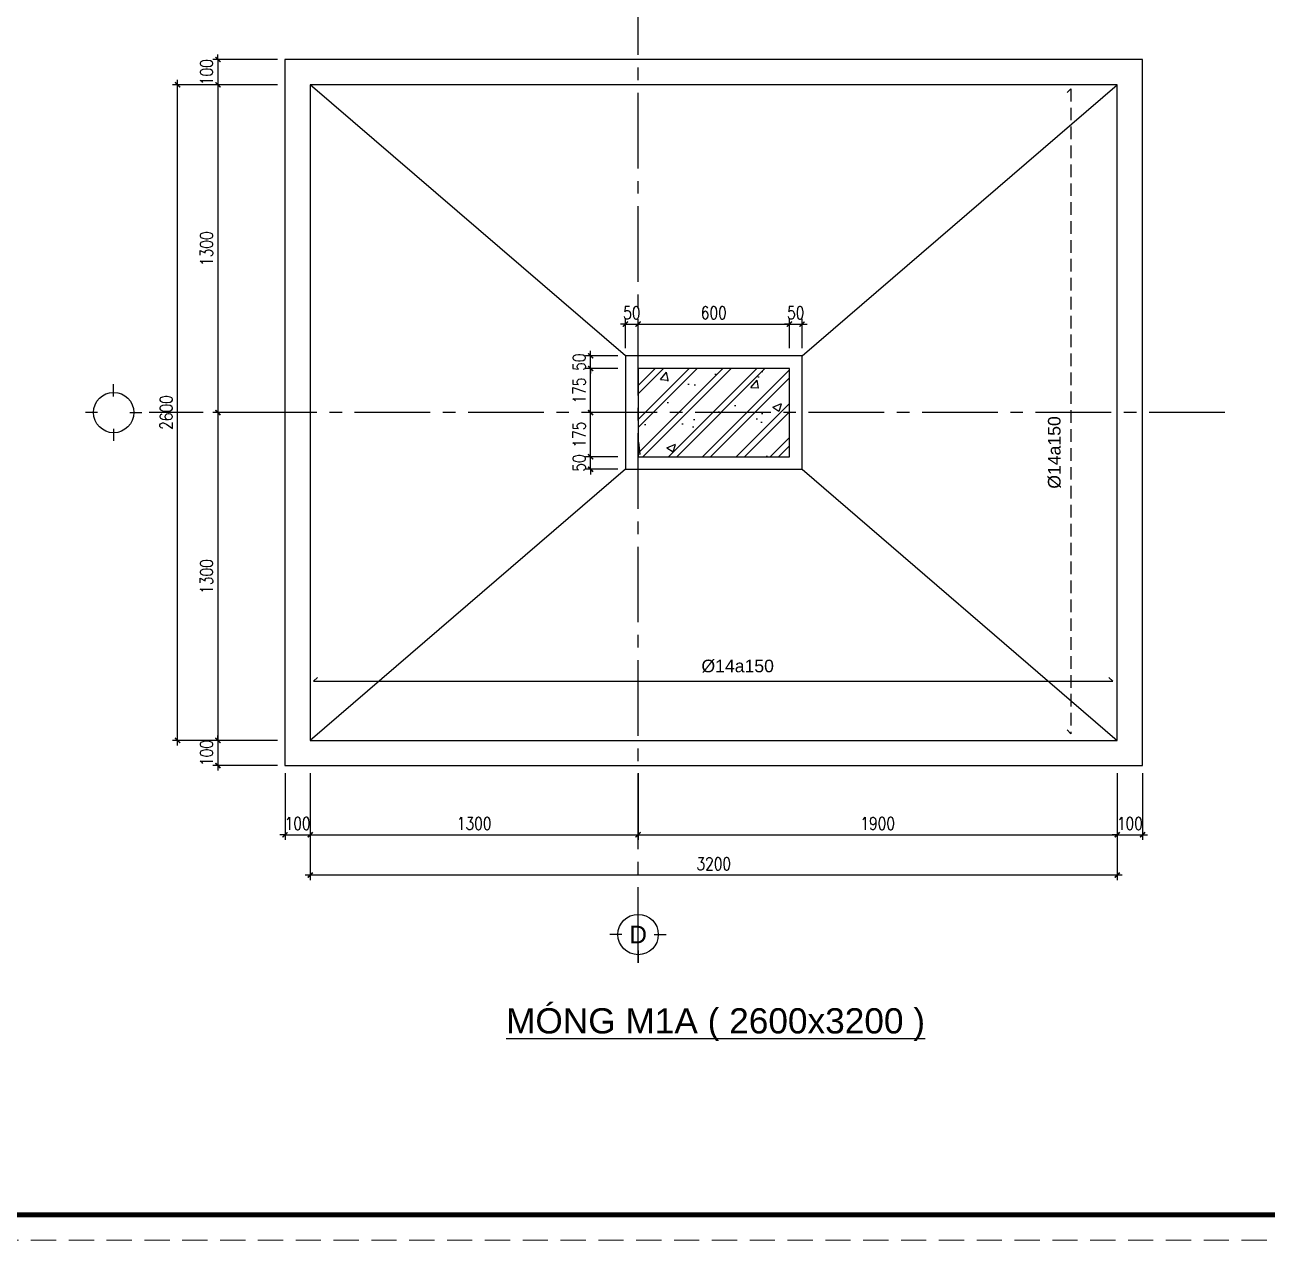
# Model space of a CAD drawing. Header units: inches. Extents: x 651127 to 1529722, y 768575 to 1021311.
# Drawn here: x 1114916 to 1139545, y 831541 to 855638 of the extents above; entities that cross this region are included whole.
import ezdxf
from ezdxf.enums import TextEntityAlignment as Align

# ---------------------------------------------------------------- set-up
doc = ezdxf.new("R2010")
doc.units = ezdxf.units.IN
doc.header["$LTSCALE"] = 1000
doc.header["$MEASUREMENT"] = 0
doc.linetypes.add('CENTER2', pattern=[1.125, 0.75, -0.125, 0.125, -0.125])
doc.linetypes.add('HIDDEN', pattern=[0.375, 0.25, -0.125])
doc.layers.get('DEFPOINTS').update_dxf_attribs({"color": 8, "lineweight": 9})
for name, color, linetype in [('DWGshare.com_1', 7, 'Continuous'), ('DWGshare.com_10', 7, 'Continuous'), ('DWGshare.com_11', 143, 'Continuous'), ('DWGshare.com_2', 147, 'Continuous'), ('DWGshare.com_3', 7, 'Continuous'), ('DWGshare.com_4', 8, 'CENTER2'), ('DWGshare.com_6', 40, 'Continuous'), ('DWGshare.com_9', 8, 'Continuous')]:
    doc.layers.add(name, color=color, linetype=linetype)
doc.styles.add('DWGshare.com_2', font='VHELVEB.TTF')
doc.styles.add('DWGshare.com_3', font='VHELVEB.TTF')
doc.styles.add('DWGshare.com_4', font='romans.shx', dxfattribs={"width": 0.8})
doc.styles.add('DWGshare.com_6', font='VHELVEN.TTF')
doc.dimstyles.new('DWGshare.com_3', dxfattribs={"dimscale": 100, "dimtxt": 2.5, "dimasz": 1, "dimexe": 1, "dimexo": 1.5, "dimgap": 1, "dimtad": 1, "dimdec": 0, "dimlfac": 0.2, "dimzin": 0, "dimdsep": 46, "dimtxsty": 'DWGshare.com_4', "dimblk": 'DWGshare.com_1', "dimcen": 1.5, "dimdle": 1, "dimclrd": 256, "dimclre": 256, "dimclrt": 7, "dimadec": 0, "dimazin": 0, "dimtfac": 1, "dimtdec": 0, "dimtix": 1, "dimtmove": 2, "dimatfit": 3, "dimfxl": 1, "dimtolj": 1, "dimtzin": 0, "dimarcsym": 0})

# ---------------------------------------------------------------- blocks, each defined once
blk = doc.blocks.new('DWGshare.com_1')
at = {"color": 0, "linetype": 'ByBlock', "const_width": 0.3}
blk.add_lwpolyline([(-0.5, -0.5), (0.5, 0.5)], dxfattribs=at)
blk = doc.blocks.new('*D542')
at = {"layer": 'DEFPOINTS', "color": 0, "transparency": 16777216}
for p in [(1120074, 854950), (1118745, 854450), (1120074, 854450)]:
    blk.add_point(p, dxfattribs=at)
at = {"layer": 'DWGshare.com_2', "lineweight": -2, "transparency": 16777216}
for p, q in [((1119924, 854950), (1118645, 854950)), ((1118745, 854950), (1118745, 855050)), ((1118745, 854950), (1118745, 854450)), ((1119924, 854450), (1118645, 854450)), ((1118745, 854450), (1118745, 854350))]:
    blk.add_line(p, q, dxfattribs=at)
at = {"layer": 'DWGshare.com_2', "lineweight": -2, "transparency": 16777216, "xscale": 100, "yscale": 100, "zscale": 100}
for p, rotation in [((1118745, 854950), 270), ((1118745, 854450), 90)]:
    blk.add_blockref('DWGshare.com_1', p, dxfattribs=dict(at, rotation=rotation))
at = {"layer": 'DWGshare.com_2', "color": 7, "transparency": 16777216, "insert": (1118520, 854700), "char_height": 250, "attachment_point": 5, "rotation": 90, "style": 'DWGshare.com_4'}
blk.add_mtext('\\A1;100', dxfattribs=at)
blk = doc.blocks.new('*D543')
at = {"layer": 'DEFPOINTS', "color": 0, "transparency": 16777216}
for p in [(1120074, 854450), (1118745, 847950), (1120074, 847950)]:
    blk.add_point(p, dxfattribs=at)
at = {"layer": 'DWGshare.com_2', "lineweight": -2, "transparency": 16777216}
for p, q in [((1119924, 854450), (1118645, 854450)), ((1118745, 854550), (1118745, 847850)), ((1119924, 847950), (1118645, 847950))]:
    blk.add_line(p, q, dxfattribs=at)
at = {"layer": 'DWGshare.com_2', "lineweight": -2, "transparency": 16777216, "xscale": 100, "yscale": 100, "zscale": 100}
for p, rotation in [((1118745, 854450), 90), ((1118745, 847950), 270)]:
    blk.add_blockref('DWGshare.com_1', p, dxfattribs=dict(at, rotation=rotation))
at = {"layer": 'DWGshare.com_2', "color": 7, "transparency": 16777216, "insert": (1118520, 851200), "char_height": 250, "attachment_point": 5, "rotation": 90, "style": 'DWGshare.com_4'}
blk.add_mtext('\\A1;1300', dxfattribs=at)
blk = doc.blocks.new('*D544')
at = {"layer": 'DEFPOINTS', "color": 0, "transparency": 16777216}
for p in [(1120074, 847950), (1118745, 841450), (1120074, 841450)]:
    blk.add_point(p, dxfattribs=at)
at = {"layer": 'DWGshare.com_2', "lineweight": -2, "transparency": 16777216}
for p, q in [((1118745, 848050), (1118745, 841350)), ((1119924, 847950), (1118645, 847950)), ((1119924, 841450), (1118645, 841450))]:
    blk.add_line(p, q, dxfattribs=at)
at = {"layer": 'DWGshare.com_2', "lineweight": -2, "transparency": 16777216, "xscale": 100, "yscale": 100, "zscale": 100}
for p, rotation in [((1118745, 847950), 90), ((1118745, 841450), 270)]:
    blk.add_blockref('DWGshare.com_1', p, dxfattribs=dict(at, rotation=rotation))
at = {"layer": 'DWGshare.com_2', "color": 7, "transparency": 16777216, "insert": (1118520, 844700), "char_height": 250, "attachment_point": 5, "rotation": 90, "style": 'DWGshare.com_4'}
blk.add_mtext('\\A1;1300', dxfattribs=at)
blk = doc.blocks.new('*D545')
at = {"layer": 'DEFPOINTS', "color": 0, "transparency": 16777216}
for p in [(1120074, 841450), (1118745, 840950), (1120074, 840950)]:
    blk.add_point(p, dxfattribs=at)
at = {"layer": 'DWGshare.com_2', "lineweight": -2, "transparency": 16777216}
for p, q in [((1119924, 841450), (1118645, 841450)), ((1118745, 841450), (1118745, 841550)), ((1118745, 841450), (1118745, 840950)), ((1119924, 840950), (1118645, 840950)), ((1118745, 840950), (1118745, 840850))]:
    blk.add_line(p, q, dxfattribs=at)
at = {"layer": 'DWGshare.com_2', "lineweight": -2, "transparency": 16777216, "xscale": 100, "yscale": 100, "zscale": 100}
for p, rotation in [((1118745, 841450), 270), ((1118745, 840950), 90)]:
    blk.add_blockref('DWGshare.com_1', p, dxfattribs=dict(at, rotation=rotation))
at = {"layer": 'DWGshare.com_2', "color": 7, "transparency": 16777216, "insert": (1118520, 841200), "char_height": 250, "attachment_point": 5, "rotation": 90, "style": 'DWGshare.com_4'}
blk.add_mtext('\\A1;100', dxfattribs=at)
blk = doc.blocks.new('*D546')
at = {"layer": 'DEFPOINTS', "color": 0, "transparency": 16777216}
for p in [(1117945, 854450), (1119924, 854450), (1120074, 841450)]:
    blk.add_point(p, dxfattribs=at)
at = {"layer": 'DWGshare.com_2', "lineweight": -2, "transparency": 16777216}
for p, q in [((1119774, 854450), (1117845, 854450)), ((1117945, 841350), (1117945, 854550)), ((1119924, 841450), (1117845, 841450))]:
    blk.add_line(p, q, dxfattribs=at)
at = {"layer": 'DWGshare.com_2', "lineweight": -2, "transparency": 16777216, "xscale": 100, "yscale": 100, "zscale": 100}
for p, rotation in [((1117945, 854450), 90), ((1117945, 841450), 270)]:
    blk.add_blockref('DWGshare.com_1', p, dxfattribs=dict(at, rotation=rotation))
at = {"layer": 'DWGshare.com_2', "color": 7, "transparency": 16777216, "insert": (1117720, 847950), "char_height": 250, "attachment_point": 5, "rotation": 90, "style": 'DWGshare.com_4'}
blk.add_mtext('\\A1;2600', dxfattribs=at)
blk = doc.blocks.new('*D547')
at = {"layer": 'DEFPOINTS', "color": 0, "transparency": 16777216}
for p in [(1120074, 840950), (1120574, 840950), (1120574, 839579)]:
    blk.add_point(p, dxfattribs=at)
at = {"layer": 'DWGshare.com_2', "lineweight": -2, "transparency": 16777216}
for p, q in [((1120074, 840800), (1120074, 839479)), ((1120574, 840800), (1120574, 839479)), ((1120074, 839579), (1119974, 839579)), ((1120074, 839579), (1120574, 839579)), ((1120574, 839579), (1120674, 839579))]:
    blk.add_line(p, q, dxfattribs=at)
at = {"layer": 'DWGshare.com_2', "lineweight": -2, "transparency": 16777216, "xscale": 100, "yscale": 100, "zscale": 100}
blk.add_blockref('DWGshare.com_1', (1120074, 839579), dxfattribs=at)
at = {"layer": 'DWGshare.com_2', "lineweight": -2, "transparency": 16777216, "xscale": 100, "yscale": 100, "zscale": 100, "rotation": 180}
blk.add_blockref('DWGshare.com_1', (1120574, 839579), dxfattribs=at)
at = {"layer": 'DWGshare.com_2', "color": 7, "transparency": 16777216, "insert": (1120324, 839804), "char_height": 250, "attachment_point": 5, "style": 'DWGshare.com_4'}
blk.add_mtext('\\A1;100', dxfattribs=at)
blk = doc.blocks.new('*D548')
at = {"layer": 'DEFPOINTS', "color": 0, "transparency": 16777216}
for p in [(1120574, 840950), (1127074, 840950), (1127074, 839579)]:
    blk.add_point(p, dxfattribs=at)
at = {"layer": 'DWGshare.com_2', "lineweight": -2, "transparency": 16777216}
for p, q in [((1120574, 840800), (1120574, 839479)), ((1127074, 840800), (1127074, 839479)), ((1120474, 839579), (1127174, 839579))]:
    blk.add_line(p, q, dxfattribs=at)
at = {"layer": 'DWGshare.com_2', "lineweight": -2, "transparency": 16777216, "xscale": 100, "yscale": 100, "zscale": 100, "rotation": 180}
blk.add_blockref('DWGshare.com_1', (1120574, 839579), dxfattribs=at)
at = {"layer": 'DWGshare.com_2', "lineweight": -2, "transparency": 16777216, "xscale": 100, "yscale": 100, "zscale": 100}
blk.add_blockref('DWGshare.com_1', (1127074, 839579), dxfattribs=at)
at = {"layer": 'DWGshare.com_2', "color": 7, "transparency": 16777216, "insert": (1123824, 839804), "char_height": 250, "attachment_point": 5, "style": 'DWGshare.com_4'}
blk.add_mtext('\\A1;1300', dxfattribs=at)
blk = doc.blocks.new('*D549')
at = {"layer": 'DEFPOINTS', "color": 0, "transparency": 16777216}
for p in [(1127074, 840950), (1136574, 840950), (1136574, 839579)]:
    blk.add_point(p, dxfattribs=at)
at = {"layer": 'DWGshare.com_2', "lineweight": -2, "transparency": 16777216}
for p, q in [((1127074, 840800), (1127074, 839479)), ((1136574, 840800), (1136574, 839479)), ((1126974, 839579), (1136674, 839579))]:
    blk.add_line(p, q, dxfattribs=at)
at = {"layer": 'DWGshare.com_2', "lineweight": -2, "transparency": 16777216, "xscale": 100, "yscale": 100, "zscale": 100, "rotation": 180}
blk.add_blockref('DWGshare.com_1', (1127074, 839579), dxfattribs=at)
at = {"layer": 'DWGshare.com_2', "lineweight": -2, "transparency": 16777216, "xscale": 100, "yscale": 100, "zscale": 100}
blk.add_blockref('DWGshare.com_1', (1136574, 839579), dxfattribs=at)
at = {"layer": 'DWGshare.com_2', "color": 7, "transparency": 16777216, "insert": (1131824, 839804), "char_height": 250, "attachment_point": 5, "style": 'DWGshare.com_4'}
blk.add_mtext('\\A1;1900', dxfattribs=at)
blk = doc.blocks.new('*D550')
at = {"layer": 'DEFPOINTS', "color": 0, "transparency": 16777216}
for p in [(1136574, 840950), (1137074, 840950), (1137074, 839579)]:
    blk.add_point(p, dxfattribs=at)
at = {"layer": 'DWGshare.com_2', "lineweight": -2, "transparency": 16777216}
for p, q in [((1136574, 840800), (1136574, 839479)), ((1137074, 840800), (1137074, 839479)), ((1136574, 839579), (1136474, 839579)), ((1136574, 839579), (1137074, 839579)), ((1137074, 839579), (1137174, 839579))]:
    blk.add_line(p, q, dxfattribs=at)
at = {"layer": 'DWGshare.com_2', "lineweight": -2, "transparency": 16777216, "xscale": 100, "yscale": 100, "zscale": 100}
blk.add_blockref('DWGshare.com_1', (1136574, 839579), dxfattribs=at)
at = {"layer": 'DWGshare.com_2', "lineweight": -2, "transparency": 16777216, "xscale": 100, "yscale": 100, "zscale": 100, "rotation": 180}
blk.add_blockref('DWGshare.com_1', (1137074, 839579), dxfattribs=at)
at = {"layer": 'DWGshare.com_2', "color": 7, "transparency": 16777216, "insert": (1136824, 839804), "char_height": 250, "attachment_point": 5, "style": 'DWGshare.com_4'}
blk.add_mtext('\\A1;100', dxfattribs=at)
blk = doc.blocks.new('*D551')
at = {"layer": 'DEFPOINTS', "color": 0, "transparency": 16777216}
for p in [(1136574, 840950), (1120574, 840800), (1120574, 838779)]:
    blk.add_point(p, dxfattribs=at)
at = {"layer": 'DWGshare.com_2', "lineweight": -2, "transparency": 16777216}
for p, q in [((1120574, 840650), (1120574, 838679)), ((1136574, 840800), (1136574, 838679)), ((1136674, 838779), (1120474, 838779))]:
    blk.add_line(p, q, dxfattribs=at)
at = {"layer": 'DWGshare.com_2', "lineweight": -2, "transparency": 16777216, "xscale": 100, "yscale": 100, "zscale": 100, "rotation": 180}
blk.add_blockref('DWGshare.com_1', (1120574, 838779), dxfattribs=at)
at = {"layer": 'DWGshare.com_2', "lineweight": -2, "transparency": 16777216, "xscale": 100, "yscale": 100, "zscale": 100}
blk.add_blockref('DWGshare.com_1', (1136574, 838779), dxfattribs=at)
at = {"layer": 'DWGshare.com_2', "color": 7, "transparency": 16777216, "insert": (1128574, 839004), "char_height": 250, "attachment_point": 5, "style": 'DWGshare.com_4'}
blk.add_mtext('\\A1;3200', dxfattribs=at)
blk = doc.blocks.new('DWGshare.com_2')
for p, q in [((0, 320), (0, 560)), ((-320, 0), (-560, 0)), ((320, 0), (560, 0)), ((0, -320), (0, -560))]:
    blk.add_line(p, q)
blk.add_circle((0, 0), 400)
at = {"linetype": 'Continuous', "style": 'DWGshare.com_2'}
blk.add_attdef('2', text='', height=350, dxfattribs=at).set_placement((0, 0), align=Align.MIDDLE_CENTER)
blk = doc.blocks.new('*D559')
at = {"layer": 'DEFPOINTS', "color": 0, "transparency": 16777216}
for p in [(1127074, 849704), (1126824, 849075), (1127074, 849075)]:
    blk.add_point(p, dxfattribs=at)
at = {"layer": 'DWGshare.com_2', "lineweight": -2, "transparency": 16777216}
for p, q in [((1126824, 849704), (1126724, 849704)), ((1126824, 849225), (1126824, 849804)), ((1126824, 849704), (1127074, 849704)), ((1127074, 849225), (1127074, 849804)), ((1127074, 849704), (1127174, 849704))]:
    blk.add_line(p, q, dxfattribs=at)
at = {"layer": 'DWGshare.com_2', "lineweight": -2, "transparency": 16777216, "xscale": 100, "yscale": 100, "zscale": 100}
blk.add_blockref('DWGshare.com_1', (1126824, 849704), dxfattribs=at)
at = {"layer": 'DWGshare.com_2', "lineweight": -2, "transparency": 16777216, "xscale": 100, "yscale": 100, "zscale": 100, "rotation": 180}
blk.add_blockref('DWGshare.com_1', (1127074, 849704), dxfattribs=at)
at = {"layer": 'DWGshare.com_2', "color": 7, "transparency": 16777216, "insert": (1126949, 849929), "char_height": 250, "attachment_point": 5, "style": 'DWGshare.com_4'}
blk.add_mtext('\\A1;50', dxfattribs=at)
blk = doc.blocks.new('*D560')
at = {"layer": 'DEFPOINTS', "color": 0, "transparency": 16777216}
for p in [(1130074, 849704), (1130074, 849225), (1127074, 849075)]:
    blk.add_point(p, dxfattribs=at)
at = {"layer": 'DWGshare.com_2', "lineweight": -2, "transparency": 16777216}
for p, q in [((1126974, 849704), (1130174, 849704)), ((1127074, 849225), (1127074, 849804)), ((1130074, 849375), (1130074, 849804))]:
    blk.add_line(p, q, dxfattribs=at)
at = {"layer": 'DWGshare.com_2', "lineweight": -2, "transparency": 16777216, "xscale": 100, "yscale": 100, "zscale": 100, "rotation": 180}
blk.add_blockref('DWGshare.com_1', (1127074, 849704), dxfattribs=at)
at = {"layer": 'DWGshare.com_2', "lineweight": -2, "transparency": 16777216, "xscale": 100, "yscale": 100, "zscale": 100}
blk.add_blockref('DWGshare.com_1', (1130074, 849704), dxfattribs=at)
at = {"layer": 'DWGshare.com_2', "color": 7, "transparency": 16777216, "insert": (1128574, 849929), "char_height": 250, "attachment_point": 5, "style": 'DWGshare.com_4'}
blk.add_mtext('\\A1;600', dxfattribs=at)
blk = doc.blocks.new('*D561')
at = {"layer": 'DEFPOINTS', "color": 0, "transparency": 16777216}
for p in [(1130324, 849704), (1130074, 849075), (1130324, 849075)]:
    blk.add_point(p, dxfattribs=at)
at = {"layer": 'DWGshare.com_2', "lineweight": -2, "transparency": 16777216}
for p, q in [((1130074, 849704), (1129974, 849704)), ((1130074, 849225), (1130074, 849804)), ((1130074, 849704), (1130324, 849704)), ((1130324, 849225), (1130324, 849804)), ((1130324, 849704), (1130424, 849704))]:
    blk.add_line(p, q, dxfattribs=at)
at = {"layer": 'DWGshare.com_2', "lineweight": -2, "transparency": 16777216, "xscale": 100, "yscale": 100, "zscale": 100}
blk.add_blockref('DWGshare.com_1', (1130074, 849704), dxfattribs=at)
at = {"layer": 'DWGshare.com_2', "lineweight": -2, "transparency": 16777216, "xscale": 100, "yscale": 100, "zscale": 100, "rotation": 180}
blk.add_blockref('DWGshare.com_1', (1130324, 849704), dxfattribs=at)
at = {"layer": 'DWGshare.com_2', "color": 7, "transparency": 16777216, "insert": (1130199, 849929), "char_height": 250, "attachment_point": 5, "style": 'DWGshare.com_4'}
blk.add_mtext('\\A1;50', dxfattribs=at)
blk = doc.blocks.new('*D562')
at = {"layer": 'DEFPOINTS', "color": 0, "transparency": 16777216}
for p in [(1126133, 847075), (1126824, 847075), (1126824, 846825)]:
    blk.add_point(p, dxfattribs=at)
at = {"layer": 'DWGshare.com_2', "lineweight": -2, "transparency": 16777216}
for p, q in [((1126674, 847075), (1126033, 847075)), ((1126133, 847075), (1126133, 847175)), ((1126133, 846825), (1126133, 847075)), ((1126674, 846825), (1126033, 846825)), ((1126133, 846825), (1126133, 846725))]:
    blk.add_line(p, q, dxfattribs=at)
at = {"layer": 'DWGshare.com_2', "lineweight": -2, "transparency": 16777216, "xscale": 100, "yscale": 100, "zscale": 100}
for p, rotation in [((1126133, 847075), 270), ((1126133, 846825), 90)]:
    blk.add_blockref('DWGshare.com_1', p, dxfattribs=dict(at, rotation=rotation))
at = {"layer": 'DWGshare.com_2', "color": 7, "transparency": 16777216, "insert": (1125908, 846950), "char_height": 250, "attachment_point": 5, "rotation": 90, "style": 'DWGshare.com_4'}
blk.add_mtext('\\A1;50', dxfattribs=at)
blk = doc.blocks.new('*D563')
at = {"layer": 'DEFPOINTS', "color": 0, "transparency": 16777216}
for p in [(1126133, 847950), (1126824, 847950), (1126824, 847075)]:
    blk.add_point(p, dxfattribs=at)
at = {"layer": 'DWGshare.com_2', "lineweight": -2, "transparency": 16777216}
for p, q in [((1126133, 846975), (1126133, 848050)), ((1126674, 847950), (1126033, 847950)), ((1126674, 847075), (1126033, 847075))]:
    blk.add_line(p, q, dxfattribs=at)
at = {"layer": 'DWGshare.com_2', "lineweight": -2, "transparency": 16777216, "xscale": 100, "yscale": 100, "zscale": 100}
for p, rotation in [((1126133, 847950), 90), ((1126133, 847075), 270)]:
    blk.add_blockref('DWGshare.com_1', p, dxfattribs=dict(at, rotation=rotation))
at = {"layer": 'DWGshare.com_2', "color": 7, "transparency": 16777216, "insert": (1125908, 847512), "char_height": 250, "attachment_point": 5, "rotation": 90, "style": 'DWGshare.com_4'}
blk.add_mtext('\\A1;175', dxfattribs=at)
blk = doc.blocks.new('*D564')
at = {"layer": 'DEFPOINTS', "color": 0, "transparency": 16777216}
for p in [(1126133, 848825), (1126824, 848825), (1126824, 847950)]:
    blk.add_point(p, dxfattribs=at)
at = {"layer": 'DWGshare.com_2', "lineweight": -2, "transparency": 16777216}
for p, q in [((1126674, 848825), (1126033, 848825)), ((1126133, 847850), (1126133, 848925)), ((1126674, 847950), (1126033, 847950))]:
    blk.add_line(p, q, dxfattribs=at)
at = {"layer": 'DWGshare.com_2', "lineweight": -2, "transparency": 16777216, "xscale": 100, "yscale": 100, "zscale": 100}
for p, rotation in [((1126133, 848825), 90), ((1126133, 847950), 270)]:
    blk.add_blockref('DWGshare.com_1', p, dxfattribs=dict(at, rotation=rotation))
at = {"layer": 'DWGshare.com_2', "color": 7, "transparency": 16777216, "insert": (1125908, 848387), "char_height": 250, "attachment_point": 5, "rotation": 90, "style": 'DWGshare.com_4'}
blk.add_mtext('\\A1;175', dxfattribs=at)
blk = doc.blocks.new('*D565')
at = {"layer": 'DEFPOINTS', "color": 0, "transparency": 16777216}
for p in [(1126133, 849075), (1126824, 849075), (1126824, 848825)]:
    blk.add_point(p, dxfattribs=at)
at = {"layer": 'DWGshare.com_2', "lineweight": -2, "transparency": 16777216}
for p, q in [((1126674, 849075), (1126033, 849075)), ((1126133, 849075), (1126133, 849175)), ((1126133, 848825), (1126133, 849075)), ((1126674, 848825), (1126033, 848825)), ((1126133, 848825), (1126133, 848725))]:
    blk.add_line(p, q, dxfattribs=at)
at = {"layer": 'DWGshare.com_2', "lineweight": -2, "transparency": 16777216, "xscale": 100, "yscale": 100, "zscale": 100}
for p, rotation in [((1126133, 849075), 270), ((1126133, 848825), 90)]:
    blk.add_blockref('DWGshare.com_1', p, dxfattribs=dict(at, rotation=rotation))
at = {"layer": 'DWGshare.com_2', "color": 7, "transparency": 16777216, "insert": (1125908, 848950), "char_height": 250, "attachment_point": 5, "rotation": 90, "style": 'DWGshare.com_4'}
blk.add_mtext('\\A1;50', dxfattribs=at)

msp = doc.modelspace()

# ---------------------------------------------------------------- hatches: boundary and pattern name
at = {"layer": 'DWGshare.com_9'}
h = msp.add_hatch(dxfattribs=at)
h.set_pattern_fill('BETONG', color=256, scale=250, style=0, pattern_type=2)
h.set_pattern_definition([(50, (-2428.5, 59400), (1793.1505, -156.8803), [187.5, -2062.5]), (355, (-2428.5, 59400), (-346.8783, 1880.4803), [150, -1650]), (100.4514, (-2279, 59387), (1446.2735, 1723.5989), [159.3505, -1752.8553]), (46.1842, (-2428.5, 59900), (2668.1026, -413.7975), [281.25, -3093.75]), (96.6356, (-2206.2, 59865.5), (2336.657, 2435.2947), [239.0257, -2629.2825]), (351.1842, (-2428.5, 59900), (2336.655, 2435.2965), [225, -2475]), (21, (-2178.5, 59775), (1492.2676, -1006.5472), [187.5, -2062.5]), (326, (-2178.5, 59775), (608.2883, 1812.875), [150, -1650]), (71.4514, (-2054.1, 59691.1), (2100.5566, 806.3262), [159.3505, -1752.8553]), (37.5, (-2428.5, 59400), (30.39964, 832.23463), [0, -1630, 0, -1675, 0, -1656.25]), (7.5, (-2428.5, 59400), (657.67384, 986.0293), [0, -955, 0, -1592.5, 0, -631.25]), (327.5, (-2986, 59400), (1334.5561, -56.38718), [0, -625, 0, -1950, 0, -2587.5]), (317.5, (-3236, 59400), (1457.9654, 250.2625), [0, -812.5, 0, -1295, 0, -1837.5]), (45, (-2428.5, 59400), (-335.87572, 335.87572), []), (45, (-2428.5, 59562.5), (-335.87572, 335.87572), [])])
h.paths.add_polyline_path([(1127073.8, 848825), (1127073.8, 847075), (1130073.8, 847075), (1130073.8, 848825)])

# ---------------------------------------------------------------- linework, layer by layer
at = {"layer": 'DEFPOINTS', "linetype": 'HIDDEN', "ltscale": 2}
msp.add_lwpolyline([(1090287.6, 831540.9), (1174387.6, 831540.9), (1174387.6, 890940.9), (1090287.6, 890940.9)], close=True, dxfattribs=at)
at = {"layer": 'DWGshare.com_1', "const_width": 100}
msp.add_lwpolyline([(1092287.6, 832040.9), (1173887.6, 832040.9), (1173887.6, 890440.9), (1092287.6, 890440.9)], close=True, dxfattribs=at)
at = {"layer": 'DWGshare.com_11'}
for p, q in [((1126823.8, 849075), (1120573.8, 854450)), ((1130323.8, 849075), (1136573.8, 854450)), ((1126823.8, 846825), (1120573.8, 841450)), ((1130323.8, 846825), (1136573.8, 841450))]:
    msp.add_line(p, q, dxfattribs=at)
for points in [[(1120073.8, 854950), (1120073.8, 840950), (1137073.8, 840950), (1137073.8, 854950)], [(1126823.8, 849075), (1126823.8, 846825), (1130323.8, 846825), (1130323.8, 849075)]]:
    msp.add_lwpolyline(points, close=True, dxfattribs=at)
at = {"layer": 'DWGshare.com_3'}
for points in [[(1120573.8, 854450), (1120573.8, 841450), (1136573.8, 841450), (1136573.8, 854450)], [(1127073.8, 848825), (1127073.8, 847075), (1130073.8, 847075), (1130073.8, 848825)]]:
    msp.add_lwpolyline(points, close=True, dxfattribs=at)
at = {"layer": 'DWGshare.com_3', "color": 1, "linetype": 'HIDDEN'}
msp.add_lwpolyline([(1135579.8, 854294.5), (1135655.4, 854370.2), (1135655.4, 841578.6), (1135579.8, 841658.8)], dxfattribs=at)
at = {"layer": 'DWGshare.com_3', "color": 1}
msp.add_lwpolyline([(1120715.8, 842698.4), (1120640.2, 842622.7), (1136487, 842622.7), (1136406.8, 842698.4)], dxfattribs=at)
at = {"layer": 'DWGshare.com_4', "ltscale": 2}
for p, q in [((1127073.8, 837041), (1127073.8, 884281.7)), ((1138704.2, 847950), (1117383.5, 847950))]:
    msp.add_line(p, q, dxfattribs=at)

# ---------------------------------------------------------------- block references
at = {"layer": 'DWGshare.com_6', "linetype": 'CENTER2'}
msp.add_blockref('DWGshare.com_2', (1116676.4, 847950), dxfattribs=at)
msp.add_blockref('DWGshare.com_2', (1127073.8, 837601), dxfattribs=at).add_auto_attribs({'2': 'D'})

# ---------------------------------------------------------------- texts
at = {"layer": 'DWGshare.com_10', "style": 'DWGshare.com_6'}
msp.add_text('Þ14a150', height=250, rotation=90, dxfattribs=at).set_placement((1135323.8, 847158.9), align=Align.MIDDLE)
msp.add_text('Þ14a150', height=250, dxfattribs=at).set_placement((1129048.1, 842925.9), align=Align.MIDDLE)
at = {"layer": 'DWGshare.com_10', "style": 'DWGshare.com_3'}
msp.add_text('%%UMOÙNG M1A ( 2600x3200 )', height=500, dxfattribs=at).set_placement((1124456.3, 835489.6), align=Align.BOTTOM_LEFT)

# ---------------------------------------------------------------- dimensions: what is measured, and where the dimension line sits
at = {"layer": 'DWGshare.com_2'}
for base, p1, p2, picture, middle in [((1118744.8, 854450), (1120073.8, 854950), (1120073.8, 854450), '*D542', (1118519.8, 854700)), ((1117944.8, 854450), (1120073.8, 841450), (1119923.8, 854450), '*D546', (1117719.8, 847950)), ((1118744.8, 847950), (1120073.8, 854450), (1120073.8, 847950), '*D543', (1118519.8, 851200)), ((1126132.9, 849075), (1126823.8, 848825), (1126823.8, 849075), '*D565', (1125907.9, 848950)), ((1126132.9, 848825), (1126823.8, 847950), (1126823.8, 848825), '*D564', (1125907.9, 848387.5)), ((1118744.8, 841450), (1120073.8, 847950), (1120073.8, 841450), '*D544', (1118519.8, 844700)), ((1126132.9, 847950), (1126823.8, 847075), (1126823.8, 847950), '*D563', (1125907.9, 847512.5)), ((1126132.9, 847075), (1126823.8, 846825), (1126823.8, 847075), '*D562', (1125907.9, 846950)), ((1118744.8, 840950), (1120073.8, 841450), (1120073.8, 840950), '*D545', (1118519.8, 841200))]:
    dim = msp.add_linear_dim(base=base, p1=p1, p2=p2, angle=90, dimstyle='DWGshare.com_3', dxfattribs=at)
    dim.commit()
    dim.dimension.update_dxf_attribs({"geometry": picture, "text_midpoint": middle})
for base, p1, p2, picture, middle in [((1127073.8, 849703.6), (1126823.8, 849075), (1127073.8, 849075), '*D559', (1126948.8, 849928.6)), ((1130073.8, 849703.6), (1127073.8, 849075), (1130073.8, 849225), '*D560', (1128573.8, 849928.6)), ((1130323.8, 849703.6), (1130073.8, 849075), (1130323.8, 849075), '*D561', (1130198.8, 849928.6)), ((1120573.8, 839579.3), (1120073.8, 840950), (1120573.8, 840950), '*D547', (1120323.8, 839804.3)), ((1127073.8, 839579.3), (1120573.8, 840950), (1127073.8, 840950), '*D548', (1123823.8, 839804.3)), ((1120573.8, 838779.3), (1136573.8, 840950), (1120573.8, 840800), '*D551', (1128573.8, 839004.3)), ((1136573.8, 839579.3), (1127073.8, 840950), (1136573.8, 840950), '*D549', (1131823.8, 839804.3)), ((1137073.8, 839579.3), (1136573.8, 840950), (1137073.8, 840950), '*D550', (1136823.8, 839804.3))]:
    dim = msp.add_linear_dim(base=base, p1=p1, p2=p2, dimstyle='DWGshare.com_3', dxfattribs=at)
    dim.commit()
    dim.dimension.update_dxf_attribs({"geometry": picture, "text_midpoint": middle})

doc.saveas('drawing.dxf')
